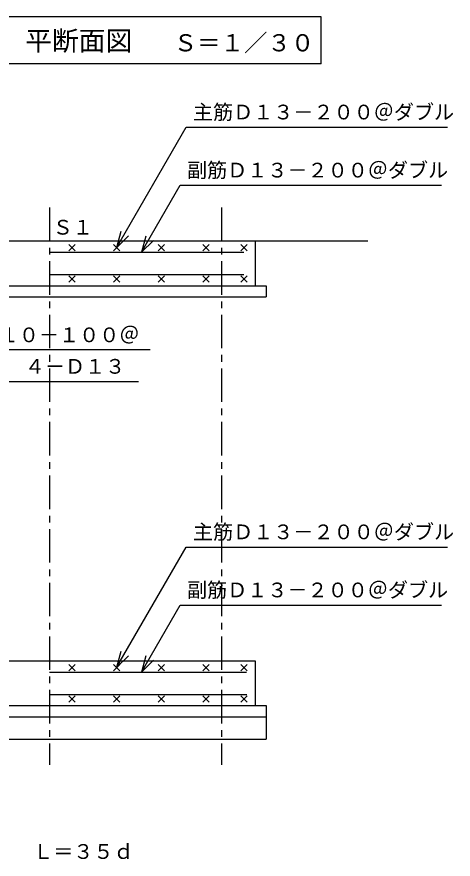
# Model space of a CAD drawing. Units: millimetres, scale not verified. Extents: x -23521 to 8910, y -6308 to 6308.
# Drawn here: x 1338 to 3293, y -1114 to 2658 of the extents above; entities that cross this region are included whole.
import ezdxf
from ezdxf.enums import TextEntityAlignment as Align

# ---------------------------------------------------------------- set-up
doc = ezdxf.new("R2010")
doc.units = ezdxf.units.MM
doc.header["$LTSCALE"] = 30
doc.linetypes.add('CHAIN1', pattern=[8, 5, -1, 1, -1])
for name, color, linetype, lineweight in [('0-5_07', 7, 'Continuous', 25), ('0-F_08', 2, 'CHAIN1', 25), ('1-0_製作', 3, 'Continuous', 25)]:
    doc.layers.add(name, color=color, linetype=linetype, lineweight=lineweight)
doc.styles.add('ＭＳ ゴシック', font='')
doc.styles.get('ＭＳ ゴシック').set_extended_font_data('MS Gothic')

msp = doc.modelspace()

# ---------------------------------------------------------------- linework, layer by layer
at = {"layer": '0-5_07', "color": 3}
for p, q in [((2701.61, 2657.95), (-477.93, 2657.95)), ((2701.61, 2447.95), (2701.61, 2657.95)), ((2701.61, 2447.95), (-477.93, 2447.95))]:
    msp.add_line(p, q, dxfattribs=at)
at = {"layer": '0-F_08', "linetype": 'Continuous'}
msp.add_line((515.42, -476.2), (2455.42, -476.2), dxfattribs=at)
at = {"layer": '1-0_製作', "color": 2}
for p, q in [((1785.42, 1623.79), (2097.2, 2163.79)), ((2097.2, 2163.79), (3267.19, 2163.79)), ((1897.33, 1603.79), (2070.54, 1903.79)), ((2070.54, 1903.79), (3240.54, 1903.79)), ((2910.08, 1653.8), (-549.58, 1653.8)), ((2405.42, 1653.8), (2405.42, 1453.8)), ((815.42, 1453.8), (2455.42, 1453.8)), ((2455.42, 1453.8), (2455.42, 1403.79)), ((815.42, 1403.79), (2455.42, 1403.79)), ((853.99, 1169.05), (1935.99, 1169.05)), ((1785.42, -256.2), (2097.19, 283.8)), ((2097.19, 283.8), (3267.19, 283.8)), ((1897.33, -276.2), (2070.54, 23.8)), ((2070.54, 23.8), (3240.54, 23.8)), ((815.42, -226.2), (2405.42, -226.2)), ((2405.42, -226.2), (2405.42, -426.2)), ((515.42, -426.2), (2455.42, -426.2)), ((2455.42, -426.2), (2455.42, -576.2)), ((515.42, -576.2), (2455.42, -576.2))]:
    msp.add_line(p, q, dxfattribs=at)
at = {"layer": '1-0_製作', "color": 2, "linetype": 'CHAIN1'}
for p, q in [((1485.42, 1803.79), (1485.42, -692.22)), ((2255.42, 1803.79), (2255.42, -692.22))]:
    msp.add_line(p, q, dxfattribs=at)
at = {"layer": '1-0_製作'}
for p, q in [((1599.56, 1637.94), (1571.28, 1609.65)), ((1571.28, 1637.94), (1599.56, 1609.65)), ((1799.56, 1637.94), (1771.28, 1609.65)), ((1771.28, 1637.94), (1799.56, 1609.65)), ((1999.56, 1637.94), (1971.28, 1609.65)), ((1971.28, 1637.94), (1999.56, 1609.65)), ((2199.56, 1637.94), (2171.28, 1609.65)), ((2171.28, 1637.94), (2199.56, 1609.65)), ((2369.56, 1637.94), (2341.28, 1609.65)), ((2341.28, 1637.94), (2369.56, 1609.65)), ((1485.42, 1603.8), (2355.54, 1603.8)), ((1485.42, 1503.8), (2355.42, 1503.8)), ((1599.56, 1469.65), (1571.28, 1497.94)), ((1571.28, 1469.65), (1599.56, 1497.94)), ((1799.56, 1469.65), (1771.28, 1497.94)), ((1771.28, 1469.65), (1799.56, 1497.94)), ((1999.56, 1469.65), (1971.28, 1497.94)), ((1971.28, 1469.65), (1999.56, 1497.94)), ((2199.56, 1469.65), (2171.28, 1497.94)), ((2171.28, 1469.65), (2199.56, 1497.94)), ((2369.56, 1469.65), (2341.28, 1497.94)), ((2341.28, 1469.65), (2369.56, 1497.94)), ((1599.56, -242.06), (1571.28, -270.34)), ((1571.28, -242.06), (1599.56, -270.34)), ((1799.56, -242.06), (1771.28, -270.34)), ((1771.28, -242.06), (1799.56, -270.34)), ((1999.56, -242.06), (1971.28, -270.34)), ((1971.28, -242.06), (1999.56, -270.34)), ((2199.56, -242.06), (2171.28, -270.34)), ((2171.28, -242.06), (2199.56, -270.34)), ((2369.56, -242.06), (2341.28, -270.34)), ((2341.28, -242.06), (2369.56, -270.34)), ((1485.42, -276.2), (2366.75, -276.2)), ((1485.42, -376.2), (2369.33, -376.2)), ((1599.56, -410.34), (1571.28, -382.06)), ((1571.28, -410.34), (1599.56, -382.06)), ((1799.56, -410.34), (1771.28, -382.06)), ((1771.28, -410.34), (1799.56, -382.06)), ((1999.56, -410.34), (1971.28, -382.06)), ((1971.28, -410.34), (1999.56, -382.06)), ((2199.56, -410.34), (2171.28, -382.06)), ((2171.28, -410.34), (2199.56, -382.06)), ((2369.56, -410.34), (2341.28, -382.06)), ((2341.28, -410.34), (2369.56, -382.06))]:
    msp.add_line(p, q, dxfattribs=at)
at = {"layer": '1-0_製作', "color": 2}
for points in [[(1804.84, 1696.24), (1785.42, 1623.79), (1838.46, 1676.82)], [(1916.74, 1676.24), (1897.33, 1603.79), (1950.36, 1656.82)], [(765.42, 785), (903.99, 1025), (1883.99, 1025)], [(1804.83, -183.76), (1785.42, -256.2), (1838.46, -203.17)], [(1916.74, -203.76), (1897.33, -276.2), (1950.36, -223.17)]]:
    msp.add_lwpolyline(points, dxfattribs=at)

# ---------------------------------------------------------------- texts
at = {"layer": '0-5_07', "color": 4, "style": 'ＭＳ ゴシック'}
for s, height, p in [('参考図：リン除去装置、ブロワ\u3000平断面図', 87.98, (-424.63, 2480.42)), ('Ｓ＝１／３０', 76.98, (2040.88, 2480.2))]:
    msp.add_text(s, height=height, dxfattribs=at).set_placement(p, align=Align.BOTTOM_LEFT)
at = {"layer": '1-0_製作', "color": 4, "style": 'ＭＳ ゴシック'}
for s, p in [('主筋Ｄ１３－２００＠ダブル', (2127.19, 2178.79)), ('副筋Ｄ１３－２００＠ダブル', (2100.54, 1918.79)), ('Ｓ１', (1499.13, 1662.97)), ('帯筋\u3000Ｄ１０－１００＠', (897.45, 1181.14)), ('４－Ｄ１３', (1373.99, 1040)), ('主筋Ｄ１３－２００＠ダブル', (2127.19, 298.8)), ('副筋Ｄ１３－２００＠ダブル', (2100.54, 38.8)), ('Ｌ＝３５ｄ', (1411.46, -1132.55))]:
    msp.add_text(s, height=65.98, dxfattribs=at).set_placement(p, align=Align.BOTTOM_LEFT)

doc.saveas('drawing.dxf')
